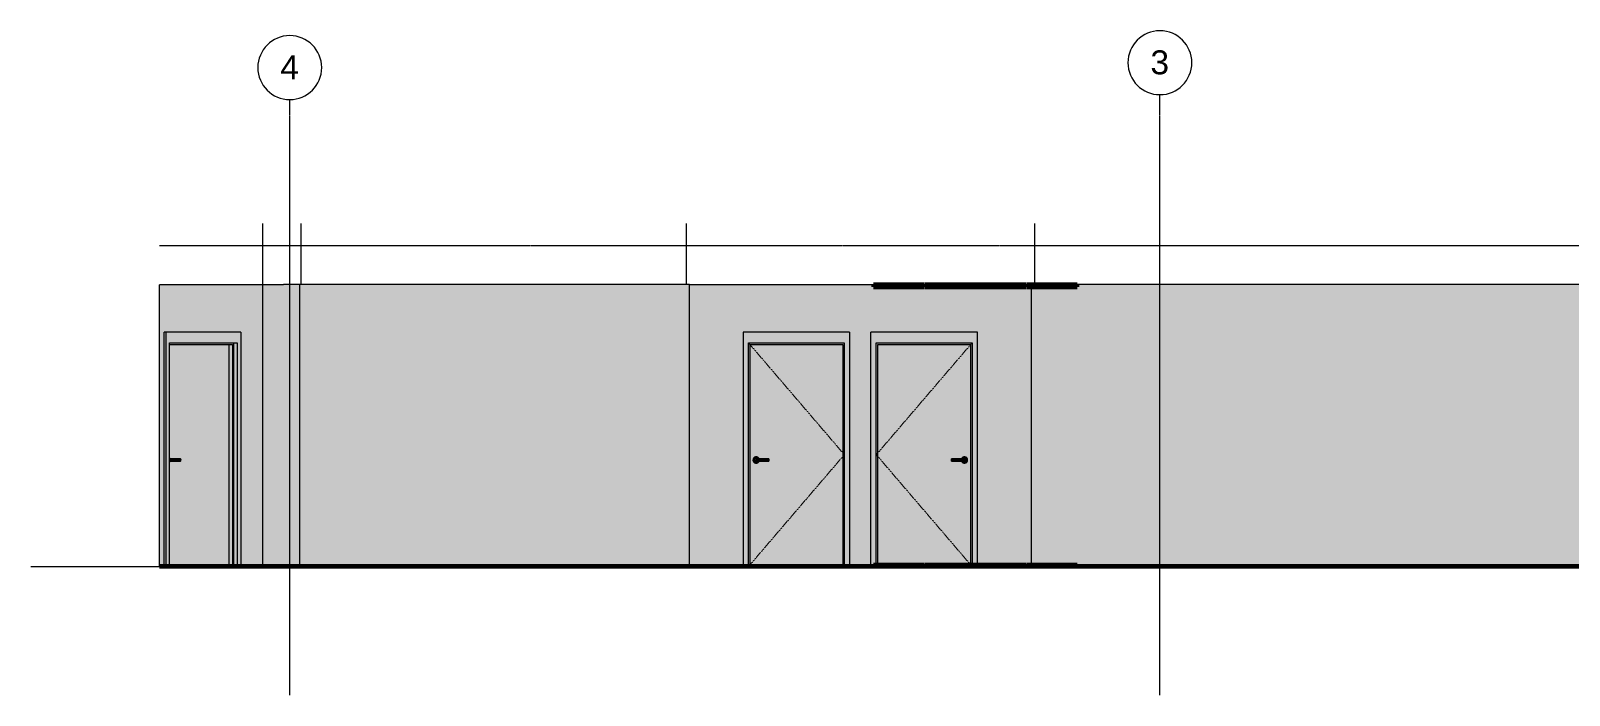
# Model space of a CAD drawing. Header units: inches. Extents: x -3547 to 1531, y 88 to 469.
# Drawn here: x 374 to 953, y 220 to 469 of the extents above; entities that cross this region are included whole.
import ezdxf

# ---------------------------------------------------------------- set-up
doc = ezdxf.new("R2010")
doc.units = ezdxf.units.IN
doc.header["$MEASUREMENT"] = 0
for name, pattern in [('Aligning Line 1_8_', [0.25, 0.125, -0.125]), ('Dash 1_16_', [0.125, 0.0625, -0.0625]), ('Grid Line 1_2_', [0.875, 0.5, -0.125, 0.125, -0.125])]:
    doc.linetypes.add(name, pattern=pattern)
for name, color, linetype, lineweight in [('0-2', 254, 'Continuous', 5), ('0-3', 165, 'Continuous', 5), ('0-4', 10, 'Continuous', 5), ('A-CLNG', 13, 'Continuous', 18), ('A-CLNG-1', 13, 'Continuous', 60), ('A-DOOR', 31, 'Continuous', 18), ('A-DOOR-1', 31, 'Dash 1_16_', 9), ('A-DOOR-2', 31, 'Continuous', 9), ('A-DOOR-FRAM', 31, 'Continuous', 9), ('A-DOOR-FRAM-1', 31, 'Continuous', 18), ('A-FLOR', 192, 'Continuous', 18), ('A-FLOR-4', 250, 'Continuous', 60), ('A-FLOR-5', 192, 'Continuous', 60), ('A-FLOR-LEVL', 51, 'Continuous', 9), ('A-FLOR-LEVL-1', 51, 'Grid Line 1_2_', 9), ('A-FLOR-LEVL-2', 9, 'Continuous', 9), ('A-FLOR-LEVL-3', 147, 'Continuous', 9), ('A-ROOF-1', 7, 'Continuous', 18), ('A-WALL-1', 7, 'Continuous', 18), ('G-ANNO-SYMB-2', 9, 'Aligning Line 1_8_', 9), ('I-WALL', 2, 'Continuous', 18), ('I-WALL-1', 2, 'Continuous', 5), ('S-GRID-1', 1, 'Grid Line 1_2_', 9), ('S-GRID-IDEN', 1, 'Continuous', 9), ('S-GRID-IDEN-1', 147, 'Continuous', 9)]:
    doc.layers.add(name, color=color, linetype=linetype, lineweight=lineweight)
doc.styles.add('Arial', font='arial.ttf', dxfattribs={"height": 9})
doc.styles.add('Century Gothic', font='ufonts.com_century-gothic.ttf', dxfattribs={"height": 4.5})

# ---------------------------------------------------------------- blocks, each defined once
blk = doc.blocks.new('Level - Level Head - Circle-V17-Elevation 12 - c')
at = {"layer": 'A-FLOR-LEVL'}
h = blk.add_hatch(color=256, dxfattribs=at)
edge = h.paths.add_edge_path(flags=0)
edge.add_line((3553.3, 268), (3547.3, 268))
edge.add_arc((3553.3, 268), 6, 90, 180, ccw=False)
edge.add_line((3553.3, 274), (3553.3, 268))
h = blk.add_hatch(color=256, dxfattribs=at)
edge = h.paths.add_edge_path(flags=0)
edge.add_line((3553.3, 262), (3553.3, 268))
edge.add_line((3553.3, 268), (3559.3, 268))
edge.add_arc((3553.3, 268), 6, 270, 360, ccw=False)
at = {"layer": 'A-FLOR-LEVL-2'}
blk.add_circle((3553.3, 268), 6, dxfattribs=at)
blk = doc.blocks.new('CTR - 2nd Phase_rvt-4-Elevation 12 - c')
at = {"layer": 'A-FLOR-LEVL-1'}
blk.add_line((2402.99, 268), (3547.3, 268), dxfattribs=at)
at = {"layer": 'G-ANNO-SYMB-2'}
blk.add_line((2451.35, 388.59), (3498.95, 388.59), dxfattribs=at)
at = {"layer": '0-2'}
blk.add_blockref('Level - Level Head - Circle-V17-Elevation 12 - c', (0, 0), dxfattribs=at)
at = {"layer": 'A-FLOR-LEVL', "insert": (3481.74, 273.28), "char_height": 4.5, "width": 72.5685, "attachment_point": 1, "style": 'Century Gothic'}
blk.add_mtext('22\' - 4" - 3RD FLOOR', dxfattribs=at)
blk = doc.blocks.new('Level - Level Head - Circle-V18-Elevation 12 - c')
at = {"layer": 'A-FLOR-LEVL'}
h = blk.add_hatch(color=256, dxfattribs=at)
edge = h.paths.add_edge_path(flags=0)
edge.add_line((3553.3, 268), (3547.3, 268))
edge.add_arc((3553.3, 268), 6, 90, 180, ccw=False)
edge.add_line((3553.3, 274), (3553.3, 268))
h = blk.add_hatch(color=256, dxfattribs=at)
edge = h.paths.add_edge_path(flags=0)
edge.add_line((3553.3, 262), (3553.3, 268))
edge.add_line((3553.3, 268), (3559.3, 268))
edge.add_arc((3553.3, 268), 6, 270, 360, ccw=False)
at = {"layer": 'A-FLOR-LEVL-3'}
blk.add_circle((3553.3, 268), 6, dxfattribs=at)
blk = doc.blocks.new('CTR - 1st Phase - Unit Layouts_rvt-4-Elevation 12 - c')
at = {"layer": 'A-FLOR-LEVL-1'}
blk.add_line((2402.99, 268), (3547.3, 268), dxfattribs=at)
at = {"layer": '0-3'}
blk.add_blockref('Level - Level Head - Circle-V18-Elevation 12 - c', (0, 0), dxfattribs=at)
at = {"layer": 'A-FLOR-LEVL', "insert": (3481.74, 273.28), "char_height": 4.5, "width": 72.5685, "attachment_point": 1, "style": 'Century Gothic'}
blk.add_mtext('22\' - 4" - 3RD FLOOR', dxfattribs=at)
blk = doc.blocks.new('Grid - Grid Head - Circle-50561-Elevation 12 - c')
at = {"layer": 'S-GRID-IDEN-1'}
for start, end in [(0, 180), (180, 360)]:
    blk.add_arc((3481.32, 457.26), 12, start, end, dxfattribs=at)
blk = doc.blocks.new('CTR - 1st Phase - Shell_rvt-4-Elevation 12 - c')
at = {"layer": 'A-FLOR-4'}
blk.add_line((3498.95, 268), (2451.35, 268), dxfattribs=at)
at = {"layer": 'A-FLOR-LEVL-1'}
blk.add_line((2402.99, 268), (3547.3, 268), dxfattribs=at)
at = {"layer": 'A-ROOF-1'}
for p, q in [((2490.13, 396.91), (2490.13, 373.87)), ((2504.49, 396.91), (2504.49, 374)), ((2649.27, 396.91), (2649.27, 374)), ((2780.17, 396.91), (2780.17, 374)), ((3014.07, 396.91), (3014.07, 374)), ((3077.77, 396.91), (3077.77, 373.82)), ((3206.07, 396.91), (3206.07, 373.87)), ((3269.77, 396.91), (3269.77, 373.87)), ((3407.67, 373.87), (3407.67, 396.91)), ((3479.22, 396.52), (3479.22, 373.87)), ((3084.46, 373.37), (3086.12, 373.37))]:
    blk.add_line(p, q, dxfattribs=at)
at = {"layer": 'A-WALL-1'}
blk.add_line((3408.92, 373.87), (3408.92, 396.91), dxfattribs=at)
at = {"layer": 'S-GRID-1'}
for p, q in [((2827.32, 219.62), (2827.32, 445.26)), ((3154.32, 219.62), (3154.32, 445.26)), ((3481.32, 219.62), (3481.32, 445.26)), ((2500.32, 219.62), (2500.32, 443.44))]:
    blk.add_line(p, q, dxfattribs=at)
at = {"layer": '0-3'}
for name, p in [('Grid - Grid Head - Circle-50561-Elevation 12 - c', (-654, 0)), ('Grid - Grid Head - Circle-50561-Elevation 12 - c', (-327, 0)), ('Grid - Grid Head - Circle-50561-Elevation 12 - c', (0, 0)), ('Grid - Grid Head - Circle-50561-Elevation 12 - c', (-981, -1.83)), ('Level - Level Head - Circle-V18-Elevation 12 - c', (0, 0))]:
    blk.add_blockref(name, p, dxfattribs=at)
at = {"layer": 'A-FLOR-LEVL', "insert": (3481.74, 273.28), "char_height": 4.5, "width": 72.5685, "attachment_point": 1, "style": 'Century Gothic'}
blk.add_mtext('22\' - 4" - 3RD FLOOR', dxfattribs=at)
at = {"layer": 'S-GRID-IDEN', "char_height": 9, "width": 8.484, "attachment_point": 1, "style": 'Arial'}
for s, insert in [('4', (2496.76, 460.08)), ('3', (2823.76, 461.91)), ('2', (3150.76, 461.91)), ('1', (3477.76, 461.91))]:
    blk.add_mtext(s, dxfattribs=dict(at, insert=insert))
blk = doc.blocks.new('CTR - 1st Phase -Stairs _ Elevators_rvt-4-Elevation 12 - c')
at = {"layer": 'A-FLOR-LEVL-1'}
blk.add_line((2402.99, 268), (3547.3, 268), dxfattribs=at)
at = {"layer": '0-3'}
blk.add_blockref('Level - Level Head - Circle-V18-Elevation 12 - c', (0, 0), dxfattribs=at)
at = {"layer": 'A-FLOR-LEVL', "insert": (3481.74, 273.28), "char_height": 4.5, "width": 72.5685, "attachment_point": 1, "style": 'Century Gothic'}
blk.add_mtext('22\' - 4" - 3RD FLOOR', dxfattribs=at)
blk = doc.blocks.new('HOLLOW METAL - UNIT DOOR-1759144-Elevation 12 - c')
at = {"layer": 'A-DOOR'}
h = blk.add_hatch(color=256, dxfattribs=at)
h.paths.add_polyline_path([(2680.51, 268), (2708.1, 268), (2708.1, 351.38), (2673.35, 351.38), (2673.35, 268)], flags=0)
h.paths.add_polyline_path([(2675.58, 306.82), (2675.27, 306.86), (2674.99, 306.98), (2674.74, 307.16), (2674.56, 307.41), (2674.44, 307.69), (2674.4, 308), (2674.44, 308.31), (2674.56, 308.59), (2674.74, 308.84), (2674.99, 309.02), (2675.27, 309.14), (2675.58, 309.18), (2675.88, 309.14), (2676.17, 309.02), (2676.42, 308.83), (2676.6, 308.59), (2676.68, 308.39), (2680.4, 308.38), (2680.4, 307.61), (2676.68, 307.61), (2676.6, 307.41), (2676.41, 307.16), (2676.17, 306.98), (2675.88, 306.86)], flags=0)
h = blk.add_hatch(color=256, dxfattribs=at)
h.paths.add_polyline_path([(2675.4, 307.72), (2675.31, 307.88), (2675.3, 307.9), (2675.28, 308), (2675.31, 308.14), (2675.38, 308.25), (2675.39, 308.25), (2675.34, 307.99), (2675.4, 307.72)], flags=0)
h.paths.add_polyline_path([(2675.58, 306.82), (2675.88, 306.86), (2676.17, 306.98), (2676.42, 307.17), (2676.6, 307.41), (2676.68, 307.61), (2675.56, 307.62), (2675.43, 307.7), (2675.4, 307.75), (2675.34, 308.01), (2675.42, 308.29), (2675.52, 308.36), (2675.59, 308.38), (2675.77, 308.38), (2675.86, 308.38), (2676.68, 308.39), (2676.6, 308.59), (2676.41, 308.84), (2676.17, 309.02), (2675.88, 309.14), (2675.58, 309.18), (2675.27, 309.14), (2674.99, 309.02), (2674.74, 308.84), (2674.56, 308.59), (2674.43, 308.28), (2674.4, 308), (2674.44, 307.69), (2674.56, 307.41), (2674.74, 307.16), (2674.99, 306.98), (2675.27, 306.86), (2675.4, 306.84)], flags=0)
for points in [[(2676.27, 307.61), (2676.27, 308), (2675.28, 308), (2675.31, 307.87), (2675.38, 307.75), (2675.43, 307.7), (2675.52, 307.64), (2675.61, 307.62), (2675.78, 307.61), (2675.85, 307.62), (2676.23, 307.62)], [(2676.27, 308), (2680.4, 308), (2680.4, 308.39), (2676.27, 308.38), (2676.27, 308.06)], [(2676.42, 307.61), (2680.4, 307.62), (2680.4, 308), (2676.27, 308), (2676.27, 307.61)]]:
    blk.add_hatch(color=256, dxfattribs=at).paths.add_polyline_path(points, flags=0)
h = blk.add_hatch(color=256, dxfattribs=at)
h.paths.add_polyline_path([(2675.4, 308.28), (2675.31, 308.13), (2675.3, 308.1), (2675.3, 308), (2675.33, 308), (2675.4, 308.28)], flags=0)
h.paths.add_polyline_path([(2676.17, 308), (2676.27, 308), (2676.27, 308.39), (2676.23, 308.38), (2675.66, 308.38), (2675.68, 308.39), (2675.52, 308.36), (2675.42, 308.29), (2675.4, 308.25), (2675.33, 308), (2676.08, 308)], flags=0)
at = {"layer": 'A-DOOR-FRAM-1'}
for points in [[(2710.72, 268), (2710.72, 356), (2670.72, 356), (2670.72, 268), (2672.72, 268), (2672.72, 352), (2708.72, 352), (2708.72, 268)], [(2673.35, 268), (2673.35, 351.38), (2708.1, 351.38), (2708.1, 268), (2708.72, 268), (2708.72, 352), (2672.72, 352), (2672.72, 268)]]:
    blk.add_hatch(color=256, dxfattribs=at).paths.add_polyline_path(points, flags=0)
at = {"layer": 'A-DOOR-1'}
for p, q in [((2672.72, 352), (2708.72, 310)), ((2708.72, 310), (2672.72, 268))]:
    blk.add_line(p, q, dxfattribs=at)
at = {"layer": 'A-DOOR-2'}
for p, q in [((2680.4, 308.39), (2676.27, 308.39)), ((2676.27, 307.61), (2680.4, 307.61)), ((2680.4, 308.39), (2680.4, 308)), ((2680.4, 308), (2680.4, 307.61))]:
    blk.add_line(p, q, dxfattribs=at)
at = {"layer": 'A-DOOR-2', "flags": 128}
for points in [[(2676.27, 308.39), (2676.24, 308.39), (2676.22, 308.39), (2676.2, 308.39), (2676.17, 308.39), (2676.15, 308.39), (2676.13, 308.39), (2676.1, 308.39), (2676.08, 308.39), (2676.06, 308.39), (2676.04, 308.39), (2676.02, 308.39), (2675.99, 308.39), (2675.97, 308.39), (2675.95, 308.39), (2675.93, 308.39), (2675.91, 308.39), (2675.9, 308.39), (2675.88, 308.39), (2675.86, 308.39), (2675.84, 308.39), (2675.83, 308.39), (2675.81, 308.39), (2675.8, 308.39), (2675.78, 308.39), (2675.77, 308.39), (2675.76, 308.39), (2675.75, 308.39), (2675.74, 308.39), (2675.73, 308.39), (2675.72, 308.39), (2675.71, 308.39), (2675.7, 308.39), (2675.7, 308.39), (2675.69, 308.39), (2675.69, 308.39), (2675.68, 308.39), (2675.68, 308.39), (2675.68, 308.39), (2675.68, 308.39)], [(2675.68, 307.61), (2675.68, 307.61), (2675.68, 307.61), (2675.68, 307.61), (2675.68, 307.61), (2675.69, 307.61), (2675.69, 307.61), (2675.7, 307.61), (2675.71, 307.61), (2675.71, 307.61), (2675.72, 307.61), (2675.73, 307.61), (2675.74, 307.61), (2675.75, 307.61), (2675.77, 307.61), (2675.78, 307.61), (2675.79, 307.61), (2675.81, 307.61), (2675.82, 307.61), (2675.84, 307.61), (2675.86, 307.61), (2675.87, 307.61), (2675.89, 307.61), (2675.91, 307.61), (2675.93, 307.61), (2675.95, 307.61), (2675.97, 307.61), (2675.99, 307.61), (2676.01, 307.61), (2676.03, 307.61), (2676.05, 307.61), (2676.08, 307.61), (2676.1, 307.61), (2676.12, 307.61), (2676.14, 307.61), (2676.17, 307.61), (2676.19, 307.61), (2676.21, 307.61), (2676.24, 307.61), (2676.26, 307.61), (2676.27, 307.61)]]:
    blk.add_lwpolyline(points, dxfattribs=at)
at = {"layer": 'A-DOOR-2'}
for start, end in [(19.63434, 180), (180, 340.43675)]:
    blk.add_arc((2675.58, 308), 1.18, start, end, dxfattribs=at)
at = {"layer": 'A-DOOR-FRAM'}
for p, q in [((2710.72, 356), (2670.72, 356)), ((2670.72, 356), (2670.72, 268)), ((2710.72, 356), (2710.72, 268)), ((2672.72, 352), (2708.72, 352)), ((2672.72, 268), (2672.72, 352)), ((2673.35, 351.38), (2708.1, 351.38)), ((2673.35, 268), (2673.35, 351.38)), ((2708.1, 351.38), (2708.1, 268)), ((2708.72, 352), (2708.72, 268))]:
    blk.add_line(p, q, dxfattribs=at)
blk = doc.blocks.new('HOLLOW METAL - UNIT DOOR-1758958-Elevation 12 - c')
at = {"layer": 'A-DOOR'}
h = blk.add_hatch(color=256, dxfattribs=at)
h.paths.add_polyline_path([(2738.88, 268), (2738.88, 268.5), (2756.1, 268.5), (2756.1, 351.37), (2721.35, 351.37), (2721.35, 268.5), (2738.63, 268.5), (2738.63, 268)], flags=0)
h.paths.add_polyline_path([(2753.87, 306.82), (2753.56, 306.86), (2753.28, 306.98), (2753.03, 307.16), (2752.85, 307.41), (2752.76, 307.61), (2749.05, 307.62), (2749.05, 308.39), (2752.76, 308.39), (2752.85, 308.59), (2753.03, 308.84), (2753.28, 309.02), (2753.56, 309.14), (2753.87, 309.18), (2754.17, 309.14), (2754.46, 309.02), (2754.7, 308.84), (2754.89, 308.59), (2755.01, 308.31), (2755.05, 308), (2755.01, 307.69), (2754.89, 307.41), (2754.7, 307.16), (2754.46, 306.98), (2754.17, 306.86)], flags=0)
for points in [[(2752.69, 308), (2753.18, 308), (2753.18, 308.39), (2749.05, 308.38), (2749.05, 308), (2752.13, 308)], [(2752.7, 307.61), (2753.18, 307.62), (2753.18, 308), (2749.05, 308), (2749.05, 307.61), (2752.69, 307.61)], [(2753.87, 306.82), (2754.17, 306.86), (2754.46, 306.98), (2754.7, 307.16), (2754.89, 307.41), (2755.01, 307.69), (2755.05, 308), (2755.01, 308.31), (2754.89, 308.59), (2754.7, 308.84), (2754.46, 309.02), (2754.17, 309.14), (2753.87, 309.18), (2753.56, 309.14), (2753.28, 309.02), (2753.03, 308.84), (2752.85, 308.59), (2752.78, 308.39), (2753.79, 308.38), (2753.77, 308.39), (2753.93, 308.36), (2754.03, 308.29), (2754.07, 308.25), (2754.14, 308.13), (2754.16, 308.02), (2754.16, 307.98), (2754.14, 307.87), (2754.07, 307.75), (2754.02, 307.7), (2753.93, 307.64), (2753.83, 307.61), (2753.67, 307.61), (2753.6, 307.62), (2752.76, 307.61), (2752.85, 307.41), (2753.03, 307.16), (2753.28, 306.98), (2753.56, 306.86)], [(2753.85, 308), (2754.16, 308), (2754.12, 308.18), (2754.07, 308.25), (2753.99, 308.33), (2753.93, 308.36), (2753.86, 308.38), (2753.68, 308.38), (2753.55, 308.38), (2753.18, 308.38), (2753.18, 308), (2753.76, 308)]]:
    blk.add_hatch(color=256, dxfattribs=at).paths.add_polyline_path(points, flags=0)
h = blk.add_hatch(color=256, dxfattribs=at)
h.paths.add_polyline_path([(2754.05, 307.72), (2754.14, 307.87), (2754.16, 307.98), (2754.15, 308), (2754.11, 308), (2754.06, 307.75)], flags=0)
h.paths.add_polyline_path([(2753.18, 307.61), (2753.21, 307.62), (2753.87, 307.62), (2754.02, 307.7), (2754.05, 307.75), (2754.11, 308), (2753.18, 308), (2753.18, 307.62)], flags=0)
at = {"layer": 'A-DOOR-FRAM-1'}
for points in [[(2718.72, 268), (2719.68, 268), (2719.68, 268.5), (2720.72, 268.5), (2720.72, 352), (2756.72, 352), (2756.72, 268.5), (2758.72, 268.5), (2758.72, 356), (2718.72, 356), (2718.72, 268.5)], [(2721.35, 268.5), (2721.35, 351.37), (2756.1, 351.37), (2756.1, 268.5), (2756.72, 268.5), (2756.72, 352), (2720.72, 352), (2720.73, 268.5)]]:
    blk.add_hatch(color=256, dxfattribs=at).paths.add_polyline_path(points, flags=0)
at = {"layer": 'A-DOOR-1'}
for p, q in [((2756.72, 352), (2720.72, 310)), ((2720.72, 310), (2756.3, 268.5))]:
    blk.add_line(p, q, dxfattribs=at)
at = {"layer": 'A-DOOR-2'}
for p, q in [((2753.18, 308.39), (2749.05, 308.39)), ((2749.05, 308), (2749.05, 308.39)), ((2749.05, 307.61), (2749.05, 308)), ((2749.05, 307.61), (2753.18, 307.61))]:
    blk.add_line(p, q, dxfattribs=at)
at = {"layer": 'A-DOOR-2', "flags": 128}
for points in [[(2753.77, 308.39), (2753.62, 308.39), (2753.23, 308.39), (2753.18, 308.39)], [(2753.18, 307.61), (2753.58, 307.61), (2753.77, 307.61), (2753.77, 307.61)]]:
    blk.add_lwpolyline(points, dxfattribs=at)
at = {"layer": 'A-DOOR-2'}
for start, end in [(0, 160.36566), (199.56325, 0)]:
    blk.add_arc((2753.87, 308), 1.18, start, end, dxfattribs=at)
at = {"layer": 'A-DOOR-FRAM'}
for p, q in [((2718.72, 268), (2718.72, 356)), ((2758.72, 356), (2718.72, 356)), ((2758.72, 268.5), (2758.72, 356)), ((2720.72, 268.5), (2720.72, 352)), ((2720.72, 352), (2756.72, 352)), ((2721.35, 268.5), (2721.35, 351.37)), ((2721.35, 351.37), (2756.1, 351.37)), ((2756.1, 351.37), (2756.1, 268.5)), ((2756.72, 352), (2756.72, 268.5))]:
    blk.add_line(p, q, dxfattribs=at)
blk = doc.blocks.new('HOLLOW METAL - UNIT DOOR-V10-Elevation 12 - c')
at = {"layer": 'A-DOOR'}
for points in [[(2477.44, 268), (2477.44, 351.38), (2455.12, 351.38), (2455.13, 308.84), (2455.26, 308.59), (2455.33, 308.39), (2459.27, 308.38), (2459.34, 308.34), (2459.4, 308.28), (2459.47, 308.1), (2459.47, 307.9), (2459.4, 307.72), (2459.34, 307.66), (2459.27, 307.62), (2459.2, 307.61), (2455.32, 307.61), (2455.26, 307.41), (2455.12, 307.16), (2455.12, 268)], [(2455.12, 308), (2455.16, 308), (2455.2, 308.2), (2455.3, 308.34), (2455.39, 308.38), (2455.33, 308.39), (2455.12, 308.38), (2455.12, 308)], [(2455.2, 307.61), (2455.37, 307.62), (2455.28, 307.68), (2455.23, 307.74), (2455.17, 307.9), (2455.16, 308), (2455.12, 308), (2455.12, 307.61), (2455.17, 307.61)], [(2455.44, 307.61), (2455.54, 307.62), (2455.77, 307.62), (2456.1, 307.62), (2456.39, 307.64), (2456.45, 307.7), (2456.47, 307.72), (2456.55, 307.9), (2456.55, 308), (2455.16, 308), (2455.2, 307.8), (2455.3, 307.66), (2455.39, 307.62)], [(2456.52, 308), (2456.55, 308), (2456.52, 308.2), (2456.42, 308.34), (2456.35, 308.38), (2456.23, 308.38), (2456.13, 308.38), (2455.79, 308.38), (2455.65, 308.38), (2455.44, 308.39), (2455.32, 308.35), (2455.28, 308.32), (2455.23, 308.25), (2455.17, 308.1), (2455.17, 308), (2456.47, 308)], [(2459.48, 308), (2459.44, 308.2), (2459.34, 308.34), (2459.27, 308.38), (2459.2, 308.39), (2456.35, 308.38), (2456.42, 308.34), (2456.47, 308.28), (2456.55, 308.1), (2456.55, 308), (2459.47, 308)], [(2456.55, 307.61), (2459.27, 307.62), (2459.34, 307.66), (2459.4, 307.72), (2459.47, 307.9), (2459.47, 308), (2456.55, 308), (2456.52, 307.8), (2456.42, 307.66), (2456.35, 307.62), (2456.35, 307.61), (2456.55, 307.61)]]:
    blk.add_hatch(color=256, dxfattribs=at).paths.add_polyline_path(points, flags=0)
h = blk.add_hatch(color=256, dxfattribs=at)
h.paths.add_polyline_path([(2455.12, 307.16), (2455.13, 307.16), (2455.26, 307.41), (2455.3, 307.61), (2455.12, 307.61), (2455.12, 307.16)], flags=0)
h.paths.add_polyline_path([(2455.32, 308.39), (2455.24, 308.62), (2455.12, 308.84), (2455.12, 308.39), (2455.31, 308.39)], flags=0)
at = {"layer": 'A-DOOR-FRAM-1'}
for points in [[(2453.71, 268), (2453.71, 356), (2453.18, 356), (2453.18, 268)], [(2481.46, 268), (2481.99, 268), (2481.99, 356), (2453.71, 356), (2453.71, 268), (2455.12, 268), (2455.12, 352), (2480.58, 352), (2480.58, 268)], [(2479.21, 268), (2479.21, 352), (2455.12, 352), (2455.12, 351.38), (2478.77, 351.38), (2478.77, 268)], [(2477.88, 268), (2478.77, 268), (2478.77, 351.38), (2477.44, 351.38), (2477.44, 268), (2477.75, 268)], [(2479.21, 268), (2480.58, 268), (2480.58, 352), (2479.21, 352), (2479.21, 300.22)]]:
    blk.add_hatch(color=256, dxfattribs=at).paths.add_polyline_path(points, flags=0)
at = {"layer": 'A-DOOR-2'}
for p, q in [((2455.44, 308.39), (2455.12, 308.39)), ((2455.12, 307.61), (2455.44, 307.61)), ((2459.2, 308.39), (2456.28, 308.39)), ((2456.28, 307.61), (2459.2, 307.61))]:
    blk.add_line(p, q, dxfattribs=at)
at = {"layer": 'A-DOOR-2', "flags": 128}
for points in [[(2456.28, 308.39), (2455.88, 308.39), (2455.48, 308.39), (2455.44, 308.39)], [(2455.44, 307.61), (2455.83, 307.61), (2456.24, 307.61), (2456.28, 307.61)]]:
    blk.add_lwpolyline(points, dxfattribs=at)
at = {"layer": 'A-DOOR-2'}
for centre, major_axis, start_param, end_param in [((2454.54, 308), (0, 1.18), 5.055073, 5.497787), ((2454.54, 308), (0, 1.18), 3.926991, 4.371381), ((2459.2, 308), (0, 0.394), 4.712389, 6.283185), ((2459.2, 308), (0, 0.394), 3.141593, 4.712389)]:
    blk.add_ellipse(centre, major_axis=major_axis, ratio=0.707107, start_param=start_param, end_param=end_param, dxfattribs=at)
at = {"layer": 'A-DOOR-FRAM'}
for p, q in [((2453.71, 356), (2453.18, 356)), ((2481.99, 356), (2453.71, 356)), ((2453.71, 356), (2453.71, 268)), ((2481.99, 356), (2481.99, 268)), ((2455.12, 352), (2480.58, 352)), ((2455.12, 268), (2455.12, 352)), ((2455.12, 351.38), (2478.77, 351.38)), ((2477.44, 351.38), (2477.44, 268)), ((2478.77, 351.38), (2478.77, 268)), ((2479.21, 352), (2479.21, 268)), ((2480.58, 352), (2480.58, 268))]:
    blk.add_line(p, q, dxfattribs=at)

msp = doc.modelspace()

# ---------------------------------------------------------------- hatches: boundary and pattern name
at = {"layer": 'A-CLNG'}
h = msp.add_hatch(color=256, dxfattribs=at)
h.paths.add_polyline_path([(747.24, 373.07), (748.4, 373.07), (748.4, 373.82), (710.25, 373.82), (710.25, 373.07), (733.72, 373.07)], flags=0)
h.paths.add_polyline_path([(767.6, 373.07), (767.6, 373.82), (748.65, 373.82), (748.65, 373.07), (766.46, 373.07)], flags=0)
h.paths.add_polyline_path([(700.99, 373.07), (710, 373.07), (710, 373.82), (691.05, 373.82), (691.05, 373.07)], flags=0)
at = {"layer": 'A-FLOR'}
h = msp.add_hatch(color=256, dxfattribs=at)
h.paths.add_polyline_path([(691.05, 268), (710, 268), (710, 268.5), (691.05, 268.5)], flags=0)
h.paths.add_polyline_path([(722.96, 268), (748.4, 268), (748.4, 268.5), (710.25, 268.5), (710.25, 268), (717.35, 268)], flags=0)
h.paths.add_polyline_path([(748.65, 268), (767.6, 268), (767.6, 268.5), (748.65, 268.5)], flags=0)
at = {"layer": 'I-WALL'}
msp.add_hatch(color=256, dxfattribs=at).paths.add_polyline_path([(422.73, 268), (424.54, 268), (424.54, 356), (453.36, 356), (453.36, 268), (461.49, 268), (461.49, 373.87), (422.73, 373.87), (422.73, 300.22)], flags=0)
at = {"layer": 'I-WALL-1'}
for points in [[(461.49, 268), (469.34, 268), (469.34, 373.87), (461.49, 373.87), (461.49, 296.93)], [(475.34, 268), (475.34, 374), (469.34, 374), (469.34, 268)], [(553.67, 268), (621.89, 268), (621.89, 374), (475.34, 374), (475.34, 268), (488.19, 268)], [(767.6, 268), (979.27, 268), (979.27, 373.87), (990.29, 373.87), (990.29, 374), (750.29, 374), (750.29, 373.82), (767.6, 373.82), (767.6, 373.07), (750.29, 373.07), (750.29, 268.5), (767.6, 268.5)]]:
    msp.add_hatch(color=256, dxfattribs=at).paths.add_polyline_path(points, flags=0)
h = msp.add_hatch(color=256, dxfattribs=at)
h.paths.add_polyline_path([(682.09, 268), (690.09, 268), (690.09, 356), (730.09, 356), (730.09, 268.5), (748.4, 268.5), (748.4, 268), (748.65, 268), (748.65, 268.5), (750.29, 268.5), (750.29, 373.07), (748.65, 373.07), (748.65, 373.82), (750.29, 373.82), (750.29, 373.87), (621.89, 373.87), (621.89, 268), (642.09, 268), (642.09, 356), (682.09, 356), (682.09, 332.45)], flags=0)
h.paths.add_polyline_path([(700.99, 373.07), (691.05, 373.07), (691.05, 373.82), (710, 373.82), (710, 373.07)], flags=0)
h.paths.add_polyline_path([(710.25, 373.07), (710.25, 373.82), (748.4, 373.82), (748.4, 373.07), (717.35, 373.07)], flags=0)

# ---------------------------------------------------------------- linework, layer by layer
at = {"layer": 'A-CLNG-1'}
for p, q in [((710, 373.82), (691.05, 373.82)), ((691.05, 373.82), (691.05, 373.07)), ((691.05, 373.07), (710, 373.07)), ((710, 373.07), (710, 373.82)), ((748.4, 373.82), (710.25, 373.82)), ((710.25, 373.82), (710.25, 373.07)), ((710.25, 373.07), (748.4, 373.07)), ((748.4, 373.07), (748.4, 373.82)), ((767.6, 373.82), (748.65, 373.82)), ((748.65, 373.82), (748.65, 373.07)), ((748.65, 373.07), (767.6, 373.07)), ((767.6, 373.07), (767.6, 373.82))]:
    msp.add_line(p, q, dxfattribs=at)
at = {"layer": 'A-FLOR-5'}
for p, q in [((710, 268.5), (691.05, 268.5)), ((691.05, 268.5), (691.05, 267.99)), ((710, 267.99), (710, 268.5)), ((748.4, 268.5), (710.25, 268.5)), ((710.25, 268.5), (710.25, 267.99)), ((748.4, 267.99), (748.4, 268.5)), ((767.6, 268.5), (748.65, 268.5)), ((748.65, 268.5), (748.65, 267.99)), ((767.6, 267.99), (767.6, 268.5))]:
    msp.add_line(p, q, dxfattribs=at)
at = {"layer": 'A-FLOR-LEVL-1'}
msp.add_line((374.36, 268), (1518.66, 268), dxfattribs=at)
at = {"layer": 'I-WALL'}
for p, q in [((469.34, 373.87), (422.72, 373.87)), ((422.73, 268), (422.73, 373.87)), ((461.49, 373.87), (461.49, 268)), ((469.34, 373.87), (469.34, 374)), ((621.89, 374), (469.34, 374)), ((475.34, 374), (475.34, 268)), ((621.89, 268), (621.89, 374)), ((750.29, 373.87), (621.89, 373.87)), ((990.29, 374), (750.29, 374)), ((750.29, 374), (750.29, 373.82)), ((750.29, 373.07), (750.29, 268.5)), ((424.54, 268), (424.54, 356)), ((422.72, 268), (422.73, 268))]:
    msp.add_line(p, q, dxfattribs=at)

# ---------------------------------------------------------------- block references
at = {"layer": '0-4'}
for name in ['CTR - 1st Phase - Shell_rvt-4-Elevation 12 - c', 'CTR - 2nd Phase_rvt-4-Elevation 12 - c', 'CTR - 1st Phase - Unit Layouts_rvt-4-Elevation 12 - c', 'CTR - 1st Phase -Stairs _ Elevators_rvt-4-Elevation 12 - c']:
    msp.add_blockref(name, (-2028.63, 0), dxfattribs=at)
at = {"layer": 'A-DOOR'}
for name in ['HOLLOW METAL - UNIT DOOR-V10-Elevation 12 - c', 'HOLLOW METAL - UNIT DOOR-1759144-Elevation 12 - c', 'HOLLOW METAL - UNIT DOOR-1758958-Elevation 12 - c']:
    msp.add_blockref(name, (-2028.63, 0), dxfattribs=at)

doc.saveas('drawing.dxf')
